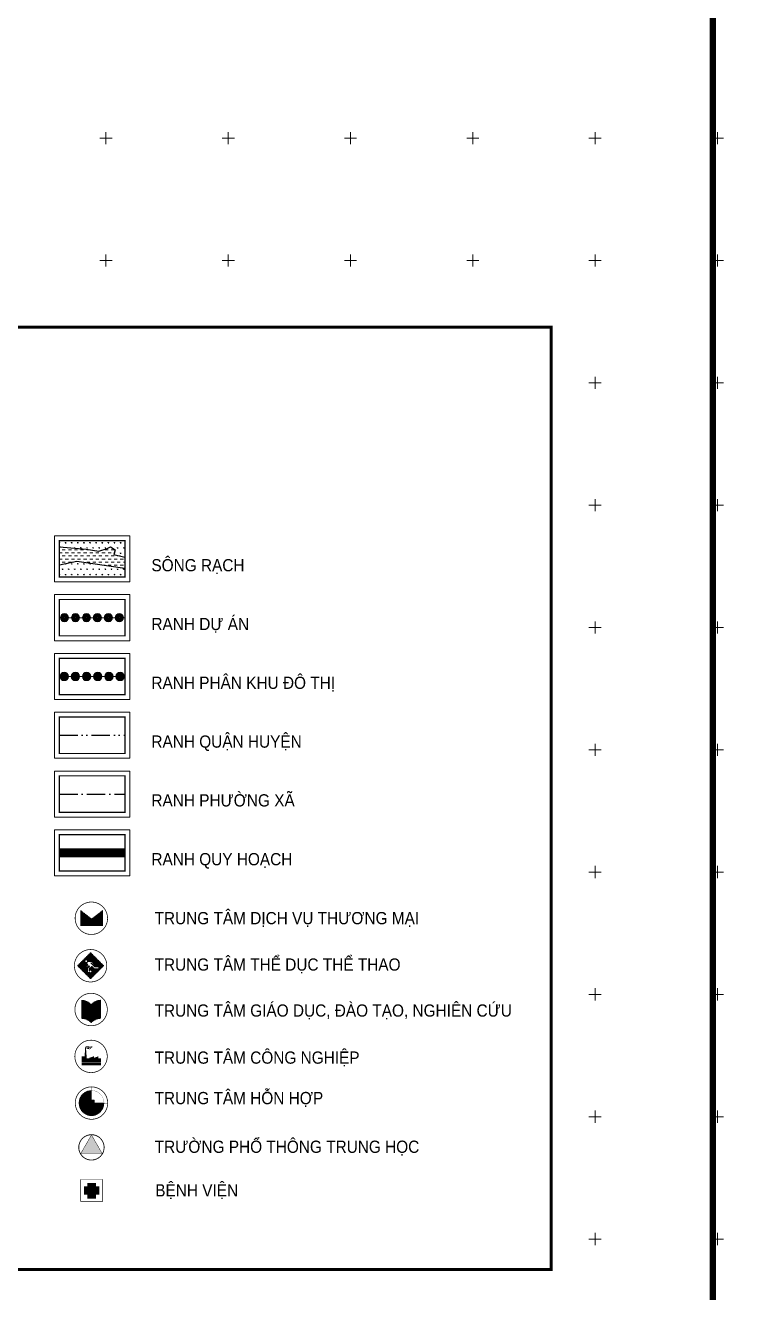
# Model space of a CAD drawing. Header units: millimetres. Extents: x 546597 to 607848, y 1180644 to 1193180.
# Drawn here: x 602668 to 603830, y 1182112 to 1184184 of the extents above; entities that cross this region are included whole.
import ezdxf

# ---------------------------------------------------------------- set-up
doc = ezdxf.new("R2010")
doc.units = ezdxf.units.MM
doc.header["$MEASUREMENT"] = 0
for name, pattern in [('ACAD_ISO10W100', [18, 12, -3, 0, -3]), ('ACAD_ISO12W100', [21, 12, -3, 0, -3, 0, -3]), ('DASHED2', [0.375, 0.25, -0.125])]:
    doc.linetypes.add(name, pattern=pattern)
doc.layers.get('0').update_dxf_attribs({"linetype": 'CONTINUOUS', "lineweight": 20})
for name, color, linetype in [('hatch CX cach ly', 70, 'CONTINUOUS'), ('ranh quan huyen', 240, 'ACAD_ISO12W100'), ('ranh xa', 241, 'ACAD_ISO10W100'), ('RANH-QH', 3, 'CONTINUOUS'), ('SONG', 150, 'CONTINUOUS')]:
    doc.layers.add(name, color=color, linetype=linetype)
for name, color, linetype, lineweight in [('hide - hatch SONG RACH', 150, 'CONTINUOUS', 5), ('KHUNG', 2, 'CONTINUOUS', 120), ('Text', 7, 'CONTINUOUS', 20), ('toa do', 2, 'CONTINUOUS', 13)]:
    doc.layers.add(name, color=color, linetype=linetype, lineweight=lineweight)
doc.styles.add('VNI-Helve', font='VHELVEN.TTF')

# ---------------------------------------------------------------- blocks, each defined once
blk = doc.blocks.new('ranhkhu')
blk.add_hatch(color=256).paths.add_polyline_path([(7.77343881491106, 0.7802597251720726, 1), (-7.773438815143891, -0.7802597251720726, 1)])
blk.add_circle((0, 0), 7.812499999999997)
blk = doc.blocks.new('r')
at = {"color": 200}
for radius in [8.382234441419131, 8.055486777262741]:
    blk.add_circle((-2.385002133701701e-13, 7.448038388648643e-12), radius, dxfattribs=at)
at = {"rotation": 183.6681840445135}
blk.add_blockref('ranhkhu', (-1.164153218269348e-10, 0), dxfattribs=at)
blk = doc.blocks.new('d')
at = {"const_width": 5}
blk.add_lwpolyline([(-0.4160838388621463, 5.110537486380367, 259.6838402754038), (-0.3373186052366964, 5.116340031626357, 0.003850836459208981)], format="xyb", close=True, dxfattribs=at)
at = {"color": 200}
for radius in [8.139247664082426, 7.812499999926036, 2.408993180046303, 2.082245515889914]:
    blk.add_circle((0, 0), radius, dxfattribs=at)
blk = doc.blocks.new('QH Ngan han_Trung tam dich vu - thuong mai')
at = {"color": 7}
blk.add_wipeout([(-0.15149406538205312, -9.502296994261286), (1.3368578249033334, -9.409006843179043), (2.7922918387628783, -9.084035716914173), (4.178970360466963, -8.53538548311289), (5.46274876268879, -7.776565731396943), (6.612016160549516, -6.826261122432129), (7.598473776514112, -5.707871309571061), (8.397831750212049, -4.448934761729902), (8.990407235414168, -3.0804506748866913), (9.361609057029483, -1.6361156689982579), (9.502296994261556, -0.15149406538225207), (9.409006843179228, 1.3368578249031202), (9.084035716914457, 2.7922918387626794), (8.535385483113146, 4.178970360466735), (7.776565731397227, 5.462748762688619), (6.826261122432442, 6.612016160549331), (5.707871309571331, 7.598473776513913), (4.448934761730172, 8.39783175021185), (3.0804506748869898, 8.990407235413983), (1.636115668998528, 9.361609057029284), (0.1514940653825505, 9.502296994261371), (-1.3368578249028644, 9.409006843179043), (-2.7922918387624094, 9.084035716914258), (-4.1789703604666215, 8.53538548311289), (-5.462748762688378, 7.776565731397142), (-6.612016160549004, 6.8262611224322995), (-7.598473776513686, 5.707871309571118), (-8.397831750211594, 4.448934761729959), (-8.990407235413755, 3.0804506748867766), (-9.361609057029028, 1.6361156689982579), (-9.502296994261087, 0.15149406538225207), (-9.409006843178759, -1.336857824903177), (-9.084035716913974, -2.792291838762651), (-8.535385483112634, -4.178970360466792), (-7.7765657313966585, -5.462748762688705), (-6.826261122431944, -6.612016160549217), (-5.707871309570834, -7.598473776513913), (-4.44893476172949, -8.397831750211822), (-3.080450674886393, -8.990407235413954), (-1.63611566899786, -9.361609057029284)], dxfattribs=at)
h = blk.add_hatch()
h.set_pattern_fill('ANSI31', color=1, scale=2, angle=315, style=0)
h.set_pattern_definition([(0, (-177.6460516247525, -160.4314797039607), (6.938893903907228e-17, 0.25), [])])
h.paths.add_polyline_path([(6.170551966709354, 4.329942073100767), (6.170551966709354, -4.195825809530504), (-6.039767268739524, -4.195825809530504), (-6.039767268739524, 4.329942073100767), (0.06539234898446011, -0.3920219264318234)])
at = {"color": 1, "const_width": 0.4}
blk.add_lwpolyline([(-8.917778885587722, -0.02146418063233568, 1), (8.755109361988616, -0.02146418063233568, 1)], format="xyb", close=True, dxfattribs=at)
at = {"color": 1, "const_width": 0.1}
blk.add_lwpolyline([(6.170551966709354, 4.329942073100767), (6.170551966709354, -4.195825809530504), (-6.039767268739524, -4.195825809530504), (-6.039767268739524, 4.329942073100767), (0.06539234898446011, -0.3920219264318234)], close=True, dxfattribs=at)
blk = doc.blocks.new('QH Ngan han_Trung tam the duc the thao')
at = {"color": 7}
blk.add_wipeout([(-0.07015930358249989, -9.48083281362895), (1.4181925867028866, -9.387542662546707), (2.8736266005624316, -9.062571536281837), (4.260305122266516, -8.513921302480554), (5.544083524488343, -7.755101550764607), (6.693350922349069, -6.804796941799793), (7.679808538313665, -5.6864071289387255), (8.479166512011602, -4.427470581097566), (9.07174199721372, -3.0589864942543556), (9.442943818829036, -1.6146514883659222), (9.58363175606111, -0.1300298847499164), (9.49034160497878, 1.358322005535456), (9.16537047871401, 2.813756019395015), (8.616720244912699, 4.200434541099071), (7.85790049319678, 5.484212943320955), (6.907595884231995, 6.6334803411816665), (5.789206071370884, 7.619937957146249), (4.530269523529725, 8.419295930844186), (3.161785436686543, 9.011871416046318), (1.7174504307980811, 9.38307323766162), (0.23282882718210374, 9.523761174893707), (-1.2555230631033112, 9.430471023811378), (-2.710957076962856, 9.105499897546594), (-4.097635598667068, 8.556849663745226), (-5.3814140008888245, 7.798029912029477), (-6.530681398749451, 6.847725303064635), (-7.517139014714132, 5.729335490203454), (-8.316496988412041, 4.470398942362294), (-8.909072473614202, 3.1019148555191123), (-9.280274295229475, 1.6575798496305936), (-9.420962232461534, 0.17295824601458776), (-9.327672081379205, -1.3153936442708414), (-9.00270095511442, -2.7708276581303153), (-8.45405072131308, -4.157506179834456), (-7.695230969597105, -5.441284582056369), (-6.744926360632391, -6.5905519799168815), (-5.6265365477712805, -7.577009595881577), (-4.367599999929936, -8.376367569579486), (-2.9991159130868397, -8.968943054781619), (-1.5547809071983067, -9.340144876396948)], dxfattribs=at)
h = blk.add_hatch()
h.set_pattern_fill('ANSI31', color=71, scale=2, angle=315, style=0)
h.set_pattern_definition([(0, (-177.3904446084807, -143.3042085949364), (6.938893903907228e-17, 0.25), [])])
h.paths.add_polyline_path([(7.218184596493302, 2.273736754432321e-13), (0, 7.218184596492847), (-7.218184596492392, 0), (0, -7.21818459649262)])
h.paths.add_polyline_path([(-0.8011067905290474, -3.364140166637071), (-0.8011067905290474, -3.480297364899798, -1), (-1.602877759742114, -3.480297364899798), (-1.602877759742114, -1.374570959693983), (-0.6705878721049885, -0.4241998635725395), (-0.9689210281121632, -0.07013893752969125), (-1.845272836555523, -0.9273375026959911, -1.04643490985901), (-2.404648728955181, -0.405564030279038), (-1.491001601353673, 0.4889028837183105), (-1.975796654523037, 0.9734080073030782), (-2.013087074138639, 1.700162374926549), (-1.453711181738981, 2.296475862761326), (0.6159781502774422, 2.296475862761326), (1.660144196303918, 1.252928917927875, -1.04976649250174), (1.119415963483334, 0.6566154300926428), (0.1555485230373961, 1.618781147428308), (0.07524501791431248, 1.532449828551762), (2.275453268354795, -0.6478165920714218), (4.065457103942208, -0.6478165920716492, -1), (4.065457103942208, -1.635459354780778), (1.958477352311093, -1.635459354780551), (0.6159781502774422, -0.3310240148607591), (-0.8011067905290474, -1.728631885736604), (-0.8011067905290474, -2.869274232265752, -6.012946789760386)], flags=16)
h.paths.add_polyline_path([(-3.187772038589173, 2.538728424554392, -1), (-1.658820738479335, 2.538728424554392, -1)], flags=16)
at = {"color": 71, "const_width": 0.4}
blk.add_lwpolyline([(-8.83644412378817, 0, 1), (8.83644412378817, 0, 1)], format="xyb", close=True, dxfattribs=at)
at = {"color": 71, "const_width": 0.1}
blk.add_lwpolyline([(0, -7.218184596492392), (7.218184596493302, 0), (0, 7.218184596492847), (-7.218184596492392, 0)], close=True, dxfattribs=at)
at = {"color": 71}
blk.add_lwpolyline([(-0.8011067905290474, -2.869274232265752), (-0.8011067905290474, -1.728631885736831), (0.6159781502774422, -0.3310240148607591), (1.958477352311093, -1.635459354780778), (4.065457103942208, -1.635459354780778, 0.9999999999999999), (4.065457103942208, -0.6478165920716492), (2.275453268354795, -0.6478165920716492), (0.07524501791431248, 1.532449828551762), (0.1555485230373961, 1.618781147428308), (1.119415963483334, 0.6566154300926428, 1.049766492501742), (1.660144196303918, 1.252928917927875), (0.6159781502774422, 2.296475862761326), (-1.453711181738981, 2.296475862761326), (-2.013087074138639, 1.700162374926549), (-1.975796654523037, 0.9734080073035329), (-1.491001601353673, 0.4889028837183105), (-2.404648728955181, -0.405564030279038, 1.04643490985901), (-1.845272836555523, -0.9273375026959911), (-0.9689210281121632, -0.07013893752991862), (-0.6705878721049885, -0.4241998635725395), (-1.602877759742114, -1.374570959694211), (-1.602877759742114, -3.480297364899798, 0.9999999999999999), (-0.8011067905290474, -3.480297364899798), (-0.8011067905290474, -3.364140166637071, 6.012946789760386)], format="xyb", close=True, dxfattribs=at)
blk.add_circle((-2.423296388534254, 2.538728424554392), 0.7644756500549192, dxfattribs=at)
blk = doc.blocks.new('QH Ngan han_Trung tam giao duc - dao tao - nghien cuu')
at = {"color": 7}
blk.add_wipeout([(-0.07015930358249989, -9.48083281362895), (1.4181925867028866, -9.387542662546707), (2.8736266005624316, -9.062571536281837), (4.260305122266516, -8.513921302480554), (5.544083524488343, -7.755101550764607), (6.693350922349069, -6.804796941799793), (7.679808538313665, -5.6864071289387255), (8.479166512011602, -4.427470581097566), (9.07174199721372, -3.0589864942543556), (9.442943818829036, -1.6146514883659222), (9.58363175606111, -0.1300298847499164), (9.49034160497878, 1.358322005535456), (9.16537047871401, 2.813756019395015), (8.616720244912699, 4.200434541099071), (7.85790049319678, 5.484212943320955), (6.907595884231995, 6.6334803411816665), (5.789206071370884, 7.619937957146249), (4.530269523529725, 8.419295930844186), (3.161785436686543, 9.011871416046318), (1.7174504307980811, 9.38307323766162), (0.23282882718210374, 9.523761174893707), (-1.2555230631033112, 9.430471023811378), (-2.710957076962856, 9.105499897546594), (-4.097635598667068, 8.556849663745226), (-5.3814140008888245, 7.798029912029477), (-6.530681398749451, 6.847725303064635), (-7.517139014714132, 5.729335490203454), (-8.316496988412041, 4.470398942362294), (-8.909072473614202, 3.1019148555191123), (-9.280274295229475, 1.6575798496305936), (-9.420962232461534, 0.17295824601458776), (-9.327672081379205, -1.3153936442708414), (-9.00270095511442, -2.7708276581303153), (-8.45405072131308, -4.157506179834456), (-7.695230969597105, -5.441284582056369), (-6.744926360632391, -6.5905519799168815), (-5.6265365477712805, -7.577009595881577), (-4.367599999929936, -8.376367569579486), (-2.9991159130868397, -8.968943054781619), (-1.5547809071983067, -9.340144876396948)], dxfattribs=at)
h = blk.add_hatch()
h.set_pattern_fill('ANSI31', color=30, scale=2, angle=315, style=0)
h.set_pattern_definition([(0, (-177.3904446084807, -115.7763110176325), (6.938893903907228e-17, 0.25), [])])
edge = h.paths.add_edge_path()
edge.add_arc((5.915722317239537, -13.18936492336633), 8.43434266247732, 94.71655422402472, 134.5382371035443, ccw=False)
edge.add_line((5.222196182949119, -4.783583719388844), (5.222196182949119, 5.195321868173323))
edge.add_arc((5.915722317240165, -3.210459335804391), 8.434342662477599, 94.7165542240288, 134.5382371035485)
edge.add_arc((-5.915722317239711, -3.210459335803136), 8.434342662476386, 45.46176289644779, 85.28344577596741)
edge.add_line((-5.22219618294821, 5.195321868173323), (-5.22219618294821, -4.783583719388844))
edge.add_arc((-5.915722317239082, -13.18936492336508), 8.434342662476109, 45.46176289645189, 85.28344577597147, ccw=False)
at = {"color": 30}
for points, const_width in [([(-8.83644412378817, 0, 1), (8.83644412378817, 0, 1)], 0.4), ([(0, -7.177512828262934, -0.1755248447035322), (5.222196182949119, -4.783583719388844), (5.222196182949119, 5.195321868173323, 0.1755248447035322), (0, 2.801392759298778, 0.1755248447035322), (-5.22219618294821, 5.195321868173323), (-5.22219618294821, -4.783583719388844, -0.1755248447035322)], 0.1)]:
    blk.add_lwpolyline(points, format="xyb", close=True, dxfattribs=dict(at, const_width=const_width))
blk.add_lwpolyline([(0, -7.177512828264298), (0, 2.801392759300143)], dxfattribs=at)
blk = doc.blocks.new('QH Ngan han_Trung tam cong nghiep')
at = {"color": 7}
blk.add_wipeout([(-0.07015930358249989, -9.48083281362895), (1.4181925867028866, -9.387542662546707), (2.8736266005624316, -9.062571536281837), (4.260305122266516, -8.513921302480554), (5.544083524488343, -7.755101550764607), (6.693350922349069, -6.804796941799793), (7.679808538313665, -5.6864071289387255), (8.479166512011602, -4.427470581097566), (9.07174199721372, -3.0589864942543556), (9.442943818829036, -1.6146514883659222), (9.58363175606111, -0.1300298847499164), (9.49034160497878, 1.358322005535456), (9.16537047871401, 2.813756019395015), (8.616720244912699, 4.200434541099071), (7.85790049319678, 5.484212943320955), (6.907595884231995, 6.6334803411816665), (5.789206071370884, 7.619937957146249), (4.530269523529725, 8.419295930844186), (3.161785436686543, 9.011871416046318), (1.7174504307980811, 9.38307323766162), (0.23282882718210374, 9.523761174893707), (-1.2555230631033112, 9.430471023811378), (-2.710957076962856, 9.105499897546594), (-4.097635598667068, 8.556849663745226), (-5.3814140008888245, 7.798029912029477), (-6.530681398749451, 6.847725303064635), (-7.517139014714132, 5.729335490203454), (-8.316496988412041, 4.470398942362294), (-8.909072473614202, 3.1019148555191123), (-9.280274295229475, 1.6575798496305936), (-9.420962232461534, 0.17295824601458776), (-9.327672081379205, -1.3153936442708414), (-9.00270095511442, -2.7708276581303153), (-8.45405072131308, -4.157506179834456), (-7.695230969597105, -5.441284582056369), (-6.744926360632391, -6.5905519799168815), (-5.6265365477712805, -7.577009595881577), (-4.367599999929936, -8.376367569579486), (-2.9991159130868397, -8.968943054781619), (-1.5547809071983067, -9.340144876396948)], dxfattribs=at)
h = blk.add_hatch()
h.set_pattern_fill('ANSI31', color=192, scale=2, angle=315, style=0)
h.set_pattern_definition([(0, (-184.8904446084807, -64.52537076497288), (6.938893903907228e-17, 0.25), [])])
h.paths.add_polyline_path([(5.253403725532735, -3.153016642158036), (-5.096931172293807, -3.153016642158036), (-5.096931172293807, -0.2345012638138542), (-3.415779520953947, -0.2345012638138542), (-3.150334475531963, 4.482290869722192), (-2.855395334176137, 4.482290869722192), (-2.412987531134604, -1.118900343700034), (-1.174243682835368, -1.118900343700034), (1.449317317834357, -0.0659306771701722), (1.445165259712667, -1.118900343700034), (3.892761428632184, -0.07815952791384007), (3.896685311482543, -1.118900343700034), (5.253403725532735, -1.118900343700034)])
h.paths.add_polyline_path([(-5.092955864231953, -4.154077305290684), (-5.092955864231953, -4.649799069972232), (5.253403725532735, -4.649799069972232), (5.253403725532735, -4.154077305290684)])
h.paths.add_polyline_path([(-5.092955864231953, -3.548193993125324), (-5.092955864231953, -3.878675169579537), (5.253403725532735, -3.878675169579537), (5.253403725532735, -3.548193993125324)])
h.paths.add_polyline_path([(0.5687121550854499, 5.473995500446108), (0.7199174102233883, 5.171385512830284), (0.5196057926996218, 5.071295725730351), (0.2079222694083001, 4.853262770599258), (-0.2739513210581208, 4.742134915115003), (-1.123370464544678, 4.836452059546446), (-1.670625468265825, 5.037938357526173), (-1.957278171335929, 5.104045114134578), (-2.152039404703828, 5.084582153423526), (-2.392687445473712, 5.018994569773895), (-2.637892630959868, 4.885334820034359), (-2.820385440444625, 4.739438103705652), (-3.104153454693915, 4.945676891059065), (-2.825905715741101, 5.168126375801194), (-2.519834279198221, 5.334963922607585), (-2.213761646759849, 5.418382696010667), (-1.935513907807035, 5.446188664978536), (-1.573792684293949, 5.362769891575226), (-1.045123295768462, 5.168126375801194), (-0.2938547593630574, 5.084707602397884), (0.06786646414911957, 5.168126375801194), (0.3461142031019335, 5.362769891575226)])
h.paths.add_polyline_path([(-0.3050782053642251, 4.313120854166982), (-0.2497085918566881, 4.117848976870164), (-0.3789681245852989, 4.081197255851976), (-0.5870469208539362, 3.987443267666549), (-0.8835276006539061, 3.975705840824276), (-1.373760420330655, 4.126101586544564), (-1.673898515859037, 4.305956082920602), (-1.631575320107913, 4.28737267557176), (-1.748564992646607, 4.297633507395631), (-1.897753716479201, 4.285823320386498), (-2.057225688869948, 4.234391090898498), (-2.181092425479619, 4.168746263170078), (-2.325366579200818, 4.321998046073304), (-2.136506319498949, 4.422087057475437), (-1.937449290663608, 4.48628609279649), (-1.747700870991139, 4.501307096150413), (-1.58056231214141, 4.486647847975746), (-1.290617364434183, 4.312901484806616), (-0.8570310769573553, 4.17988400735112), (-0.6344761240261505, 4.188694775325075), (-0.4487189368173858, 4.272391324166847)])
at = {"color": 192, "const_width": 0.4}
blk.add_lwpolyline([(-8.83644412378817, 0, 1), (8.83644412378817, 0, 1)], format="xyb", close=True, dxfattribs=at)
at = {"color": 192, "const_width": 0.1}
for points in [[(5.253403725532735, -3.153016642158036), (-5.096931172293807, -3.153016642158036), (-5.096931172293807, -0.2345012638138542), (-3.415779520953947, -0.2345012638138542), (-3.150334475531963, 4.482290869722192), (-2.855395334176137, 4.482290869722192), (-2.412987531134604, -1.118900343700034), (-1.174243682835368, -1.118900343700034), (-1.174243682835368, -1.118900343700034), (1.449317317834357, -0.0659306771701722), (1.445165259712667, -1.118900343700034), (3.892761428632184, -0.07815952791384007), (3.896685311482543, -1.118900343700034), (5.253403725532735, -1.118900343700034)], [(-5.092955864231953, -3.548193993125324), (-5.092955864231953, -3.878675169579537), (5.253403725532735, -3.878675169579537), (5.253403725532735, -3.548193993125324)], [(-5.092955864231953, -4.154077305290684), (-5.092955864231953, -4.649799069972232), (5.253403725532735, -4.649799069972232), (5.253403725532735, -4.154077305290684)]]:
    blk.add_lwpolyline(points, close=True, dxfattribs=at)
for points in [[(-2.820385440444625, 4.739438103705652), (-3.104153454693915, 4.945676891059065), (-2.825905715741101, 5.168126375801194), (-2.519834279198221, 5.334963922607585), (-2.213761646759849, 5.418382696010667), (-1.935513907807035, 5.446188664978536), (-1.573792684293949, 5.362769891575226), (-1.045123295768462, 5.168126375801194), (-0.2938547593630574, 5.084707602397884), (0.06786646414911957, 5.168126375801194), (0.3461142031019335, 5.362769891575226), (0.5687121550854499, 5.473995500446108)], [(-2.820385440444625, 4.739438103705652), (-2.637892630959868, 4.885334820034359), (-2.392687445473712, 5.018994569773895), (-2.152039404703828, 5.084582153423526), (-1.957278171335929, 5.104045114134578), (-1.670625468265825, 5.037938357526173), (-1.123370464544678, 4.836452059546446), (-0.2739513210581208, 4.742134915115003), (0.2079222694083001, 4.853262770599258), (0.5196057926996218, 5.071295725730351), (0.7199174102233883, 5.171385512830284)], [(-2.181092425479619, 4.168746263170078), (-2.325366579200818, 4.321998046073304), (-2.136506319498949, 4.422087057475437), (-1.937449290663608, 4.48628609279649), (-1.747700870991139, 4.501307096150413), (-1.58056231214141, 4.486647847975746), (-1.58056231214141, 4.486647847975746), (-1.290617364434183, 4.312901484806616), (-0.8570310769573553, 4.17988400735112), (-0.6344761240261505, 4.188694775325075), (-0.4487189368173858, 4.272391324166847), (-0.3050782053642251, 4.313120854166982)], [(-2.181092425479619, 4.168746263170078), (-2.057225688869948, 4.234391090898498), (-1.897753716479201, 4.285823320386498), (-1.748564992646607, 4.297633507395631), (-1.631575320107913, 4.28737267557176), (-1.673898515859037, 4.305956082920602), (-1.373760420330655, 4.126101586544564), (-0.8835276006539061, 3.975705840824276), (-0.5870469208539362, 3.987443267666549), (-0.3789681245852989, 4.081197255851976), (-0.2497085918566881, 4.117848976870164)], [(-0.3050782053642251, 4.313120854166982), (-0.2497085918566881, 4.117848976870164)], [(0.5687121550854499, 5.473995500446108), (0.7199174102233883, 5.171385512830284)]]:
    blk.add_lwpolyline(points, dxfattribs=at)
blk = doc.blocks.new('QH Ngan han_Trung tam hon hop')
at = {"color": 7}
blk.add_wipeout([(-0.07015930362069867, -9.480832813628496), (1.4181925866646878, -9.387542662546252), (2.873626600524233, -9.062571536281382), (4.260305122228317, -8.5139213024801), (5.544083524450144, -7.755101550764152), (6.69335092231087, -6.804796941799339), (7.679808538275466, -5.686407128938271), (8.479166511973403, -4.427470581097111), (9.071741997175522, -3.058986494253901), (9.442943818790837, -1.6146514883654675), (9.58363175602291, -0.13002988474946164), (9.490341604940582, 1.3583220055359106), (9.165370478675811, 2.81375601939547), (8.6167202448745, 4.200434541099526), (7.857900493158581, 5.48421294332141), (6.907595884193796, 6.633480341182121), (5.789206071332686, 7.619937957146703), (4.530269523491526, 8.41929593084464), (3.161785436648344, 9.011871416046773), (1.7174504307598824, 9.383073237662074), (0.23282882714390496, 9.523761174894162), (-1.25552306314151, 9.430471023811833), (-2.710957077001055, 9.105499897547048), (-4.097635598705267, 8.55684966374568), (-5.381414000927023, 7.798029912029932), (-6.5306813987876495, 6.84772530306509), (-7.517139014752331, 5.729335490203908), (-8.31649698845024, 4.470398942362749), (-8.909072473652401, 3.101914855519567), (-9.280274295267674, 1.6575798496310483), (-9.420962232499733, 0.1729582460150425), (-9.327672081417404, -1.3153936442703866), (-9.00270095515262, -2.7708276581298605), (-8.45405072135128, -4.157506179834002), (-7.695230969635304, -5.441284582055914), (-6.74492636067059, -6.590551979916427), (-5.626536547809479, -7.5770095958811226), (-4.367599999968135, -8.376367569579031), (-2.9991159131250384, -8.968943054781164), (-1.5547809072365055, -9.340144876396494)], dxfattribs=at)
h = blk.add_hatch()
h.set_pattern_fill('ANSI31', color=1, scale=2.000000000084784, angle=315, style=0)
h.set_pattern_definition([(0, (-177.6537315739461, -48.70096827505238), (6.938893904201381e-17, 0.250000000010598), [])])
h.paths.add_polyline_path([(-1.502518526589483, 1.574437774110507), (-3.819877747446298e-11, 1.574437774110507), (-3.819877747446299e-11, 6.836444124094214, 0.4142135623697832), (-6.836444124054651, 4.547473508864641e-13, 1), (6.836444124132868, 4.547473508864641e-13), (1.507085670024935, 4.547473508864641e-13), (1.507085670024935, -1.497155650108233), (-1.502518526589483, -1.497155650108233)])
at = {"color": 1, "const_width": 0.4000000000169567}
blk.add_lwpolyline([(-8.836444124198351, 4.547473508864641e-13, 1), (8.836444124198351, 4.547473508864641e-13, 1)], format="xyb", close=True, dxfattribs=at)
at = {"color": 1}
for points, const_width in [([(-3.819877747446299e-11, 8.836444123927773), (-3.819877747446299e-11, 4.547473508864641e-13)], 0.1000000000042392), ([(0.00228357171818061, 1.574437774110507), (0.00228357171818061, -1.52776041260298)], 3.000000000127175), ([(-3.819877747446299e-11, 4.547473508864641e-13), (8.836444124198351, 4.547473508864641e-13)], 0.1000000000042392)]:
    blk.add_lwpolyline(points, dxfattribs=dict(at, const_width=const_width))
at = {"color": 1, "const_width": 0.1000000000042392}
blk.add_lwpolyline([(-6.836444124054651, 4.547473508864641e-13, 1), (6.836444124132868, 4.547473508864641e-13, 1), (-6.836444124054651, 4.547473508864641e-13, 1)], format="xyb", dxfattribs=at)
at = {"color": 1}
blk.add_lwpolyline([(-1.502518526589483, 1.574437774110507), (-1.502518526589483, -1.497155650108233), (1.507085670024935, -1.497155650108233), (1.507085670024935, 1.574437774110507)], close=True, dxfattribs=at)
blk = doc.blocks.new('KH_Truong PTTH')
at = {"color": 7}
blk.add_wipeout([(-0.05511974602884351, -3.4573248509129826), (0.4864036330335608, -3.423382072879747), (1.0159501403695756, -3.305144266658452), (1.5204805835045434, -3.1055228394471186), (1.9875717484878521, -2.8294331332891716), (2.405722300650936, -2.4836733930394885), (2.7646359856374616, -2.0767573710136986), (3.0554751573567174, -1.6187046901511195), (3.2710783901612004, -1.1207941276440394), (3.406136816913154, -0.5952858940119654), (3.4573248509127126, -0.055119746028616134), (3.4233820728794484, 0.4864036330337882), (3.305144266658182, 1.015950140369803), (3.1055228394468486, 1.5204805835047708), (2.8294331332889087, 1.9875717484880866), (2.4836733930392327, 2.4057223006511634), (2.0767573710134286, 2.764635985637689), (1.6187046901508495, 3.0554751573569376), (1.1207941276437765, 3.2710783901614278), (0.5952858940116954, 3.4061368169133814), (0.05511974602836034, 3.45732485091294), (-0.4864036330340582, 3.423382072879683), (-1.015950140370066, 3.3051442666584094), (-1.5204805835050905, 3.1055228394470547), (-1.9875717484883708, 2.8294331332891716), (-2.405722300651412, 2.4836733930394814), (-2.764635985637966, 2.0767573710136418), (-3.0554751573572148, 1.6187046901510627), (-3.271078390161712, 1.1207941276439968), (-3.4061368169136585, 0.5952858940119015), (-3.45732485091321, 0.05511974602855929), (-3.423382072879946, -0.48640363303386636), (-3.3051442666586794, -1.0159501403698599), (-3.1055228394473247, -1.520480583504856), (-2.8294331332893705, -1.987571748488186), (-2.483673393039716, -2.405722300651192), (-2.076757371013912, -2.764635985637753), (-1.6187046901512687, -3.0554751573570016), (-1.1207941276442313, -3.2710783901614917), (-0.5952858940121217, -3.4061368169134454)], dxfattribs=at)
blk.add_hatch(color=7).paths.add_polyline_path([(0.004966647168657801, 2.896614753180074), (-2.508932171958804, -1.457585726636012), (2.51886546629612, -1.457585726636012)])
at = {"color": 7, "const_width": 0.2}
blk.add_lwpolyline([(1.649816274980367, -2.45880564638901, 162.2123462283649), (1.588689849537332, -2.498736382631137, 0.006164758868552308)], format="xyb", close=True, dxfattribs=at)
at = {"color": 7, "const_width": 0.1}
blk.add_lwpolyline([(-2.508932171958804, -1.457585726636012), (2.51886546629612, -1.457585726636012), (0.004966647168657801, 2.896614753180074)], close=True, dxfattribs=at)
blk = doc.blocks.new('KH_Phong kham da khoa - Tram y te')
at = {"color": 7}
blk.add_wipeout([(-3.841318670779401, -3.841318670779856), (-3.841318670779401, 3.841318670779742), (3.841318670779856, 3.841318670779742), (3.841318670779856, -3.841318670779856)], dxfattribs=at)
blk.add_hatch(color=22).paths.add_polyline_path([(-1.234729274054189, 2.226984388650976), (-1.234729274054189, 1.222239210508974), (-2.269954400775532, 1.222239210508974), (-2.269954400775532, -1.200969481875518), (-1.234729274054189, -1.200969481875518), (-1.234729274054189, -2.383022259301924), (1.220234724976763, -2.383022259301924), (1.220234724976763, -1.230520143985132), (2.255461212905175, -1.230520143985132), (2.255461212905175, 1.222239210508974), (1.220234724976763, 1.222239210508974), (1.220234724976763, 2.226984388650976)])
at = {"color": 22, "const_width": 0.2}
for points in [[(-3.386007499534571, 3.386007499534912), (-3.386007499534571, -3.386007499535026), (3.386007499535481, -3.386007499535026), (3.386007499535481, 3.386007499534912)], [(-1.234729274054189, 2.226984388650976), (-1.234729274054189, 1.222239210508974), (-2.269954400775532, 1.222239210508974), (-2.269954400775532, -1.200969481875518), (-1.234729274054189, -1.200969481875518), (-1.234729274054189, -2.383022259301924), (1.220234724976763, -2.383022259301924), (1.220234724976763, -1.230520143985132), (2.255461212905175, -1.230520143985132), (2.255461212905175, 1.222239210508974), (1.220234724976763, 1.222239210508974), (1.220234724976763, 2.226984388650976)]]:
    blk.add_lwpolyline(points, close=True, dxfattribs=at)
blk = doc.blocks.new('CROSS')
for p, q in [((-5, 0), (5, 0)), ((0, -5), (0, 5))]:
    blk.add_line(p, q)

msp = doc.modelspace()

# ---------------------------------------------------------------- hatches: boundary and pattern name
at = {"layer": 'hatch CX cach ly'}
h = msp.add_hatch(dxfattribs=at)
h.set_pattern_fill('M-SWAMP', color=256, scale=10, style=0)
h.set_pattern_definition([(0, (651998.4742604507, 1186516.907062124), (5, 8.660254029999999), [1.25, -8.75]), (90, (651999.0992604507, 1186516.907062124), (-4.999999999999999, 8.660254029999999), [0.625, -16.69550806]), (90, (651999.2555104507, 1186516.907062124), (-4.999999999999999, 8.660254029999999), [0.5, -16.82050806]), (90, (651998.9430104507, 1186516.907062124), (-4.999999999999999, 8.660254029999999), [0.5, -16.82050806]), (59.99999999999999, (651999.4117604507, 1186516.907062124), (-4.99999999320656, 8.660254033922195), [0.4, -9.6]), (120, (651998.7867604507, 1186516.907062124), (-9.999999993206561, 3.922195346284241e-09), [0.3999999999999999, -9.599999999999996])])
h.paths.add_polyline_path([(602807.3029430001, 1183331.845258076), (602814.882716863, 1183326.725179648), (602812.8348980333, 1183319.561832712), (602830.8670805064, 1183315.056163695), (602830.8670805064, 1183296.623881353), (602752.1327427259, 1183308.03753024), (602723.8073965068, 1183301.748132794), (602723.8073965068, 1183282.363867572), (602831.130168342, 1183282.363867572), (602831.130168342, 1183341.947291887), (602723.8073965069, 1183341.947291887), (602723.8073965069, 1183332.050061213), (602767.7544418504, 1183328.158801607), (602788.4459446096, 1183324.881951413), (602802.176285444, 1183328.978014156)])
at = {"layer": 'hide - hatch SONG RACH'}
h = msp.add_hatch(dxfattribs=at)
h.set_pattern_fill('DASH', color=256, scale=40, style=0)
h.set_pattern_definition([(0, (601998.4742604507, 1186516.907062124), (5, 5), [5, -5])])
h.paths.add_polyline_path([(602723.8073965068, 1183332.050061213), (602767.7544418508, 1183328.158801608), (602788.4459446096, 1183324.881951413), (602802.1762854438, 1183328.978014156), (602807.3029430001, 1183331.845258076), (602814.882716863, 1183326.725179648), (602812.8348980333, 1183319.561832712), (602830.8670805063, 1183315.056163695), (602830.8670805063, 1183296.623881353), (602752.1327427258, 1183308.03753024), (602723.8073965068, 1183301.748132794)])

# ---------------------------------------------------------------- linework, layer by layer
at = {"layer": 'KHUNG', "const_width": 10}
msp.add_lwpolyline([(607842.6121475091, 1188405.401231449), (603792.6121475091, 1188405.401231449), (603792.6121475091, 1180648.500835209), (607842.6121475091, 1180648.500835209)], close=True, dxfattribs=at)
at = {"layer": 'ranh quan huyen', "ltscale": 2.5}
msp.add_line((602723.8073965068, 1183023.766103775), (602831.130168342, 1183023.766103775), dxfattribs=at)
at = {"layer": 'ranh xa', "ltscale": 2.5}
msp.add_line((602723.8073965068, 1182927.636278457), (602831.130168342, 1182927.636278457), dxfattribs=at)
at = {"layer": 'RANH-QH', "color": 1, "linetype": 'DASHED2', "ltscale": 150, "const_width": 15, "flags": 128}
msp.add_lwpolyline([(602723.8073965068, 1182831.506453138), (602831.130168342, 1182831.506453138)], dxfattribs=at)
at = {"layer": 'SONG'}
msp.add_lwpolyline([(602723.8073965068, 1183332.050061213), (602767.7544418508, 1183328.158801608), (602788.4459446096, 1183324.881951413), (602802.1762854438, 1183328.978014156), (602807.3029430001, 1183331.845258076), (602814.882716863, 1183326.725179648), (602812.8348980333, 1183319.561832712), (602830.8670805063, 1183315.056163695), (602830.8670805063, 1183296.623881353), (602752.1327427258, 1183308.03753024), (602723.8073965068, 1183301.748132794)], close=True, dxfattribs=at)
at = {"layer": 'Text'}
for p, q in [((602723.8073965068, 1183216.025754411), (602831.130168342, 1183216.025754411)), ((602723.8073965068, 1183119.895929093), (602831.130168342, 1183119.895929093))]:
    msp.add_line(p, q, dxfattribs=at)
at = {"layer": 'Text', "color": 7}
for points in [[(602715.9430765067, 1183349.811611887), (602715.9430765067, 1183274.499547572), (602838.994488342, 1183274.499547572), (602838.994488342, 1183349.811611887)], [(602723.8073965068, 1183341.947291887), (602723.8073965068, 1183282.363867572), (602831.130168342, 1183282.363867572), (602831.130168342, 1183341.947291887)], [(602715.9430765067, 1183253.681786569), (602715.9430765067, 1183178.369722254), (602838.994488342, 1183178.369722254), (602838.994488342, 1183253.681786569)], [(602723.8073965068, 1183245.817466568), (602723.8073965068, 1183186.234042254), (602831.130168342, 1183186.234042254), (602831.130168342, 1183245.817466568)], [(602715.9430765067, 1183157.55196125), (602715.9430765067, 1183082.239896936), (602838.994488342, 1183082.239896936), (602838.994488342, 1183157.55196125)], [(602723.8073965068, 1183149.68764125), (602723.8073965068, 1183090.104216936), (602831.130168342, 1183090.104216936), (602831.130168342, 1183149.68764125)], [(602715.9430765067, 1183061.422135932), (602715.9430765067, 1182986.110071617), (602838.994488342, 1182986.110071617), (602838.994488342, 1183061.422135932)], [(602723.8073965068, 1183053.557815932), (602723.8073965068, 1182993.974391618), (602831.130168342, 1182993.974391618), (602831.130168342, 1183053.557815932)], [(602715.9430765067, 1182965.292310614), (602715.9430765067, 1182889.980246299), (602838.994488342, 1182889.980246299), (602838.994488342, 1182965.292310614)], [(602723.8073965068, 1182957.427990614), (602723.8073965068, 1182897.844566299), (602831.130168342, 1182897.844566299), (602831.130168342, 1182957.427990614)], [(602715.9430765067, 1182869.162485296), (602715.9430765067, 1182793.850420981), (602838.994488342, 1182793.850420981), (602838.994488342, 1182869.162485296)], [(602723.8073965068, 1182861.298165296), (602723.8073965068, 1182801.714740981), (602831.130168342, 1182801.714740981), (602831.130168342, 1182861.298165296)]]:
    msp.add_lwpolyline(points, close=True, dxfattribs=at)
at = {"layer": 'Text', "color": 7, "const_width": 1.966080000018119}
for points in [[(602723.8073965068, 1183341.947291887), (602723.8073965068, 1183282.363867572), (602831.130168342, 1183282.363867572), (602831.130168342, 1183341.947291887)], [(602723.8073965068, 1183245.817466568), (602723.8073965068, 1183186.234042254), (602831.130168342, 1183186.234042254), (602831.130168342, 1183245.817466568)], [(602723.8073965068, 1183149.68764125), (602723.8073965068, 1183090.104216936), (602831.130168342, 1183090.104216936), (602831.130168342, 1183149.68764125)], [(602723.8073965068, 1183053.557815932), (602723.8073965068, 1182993.974391618), (602831.130168342, 1182993.974391618), (602831.130168342, 1183053.557815932)], [(602723.8073965068, 1182957.427990614), (602723.8073965068, 1182897.844566299), (602831.130168342, 1182897.844566299), (602831.130168342, 1182957.427990614)], [(602723.8073965068, 1182861.298165296), (602723.8073965068, 1182801.714740981), (602831.130168342, 1182801.714740981), (602831.130168342, 1182861.298165296)]]:
    msp.add_lwpolyline(points, close=True, dxfattribs=at)

# ---------------------------------------------------------------- block references
for name, p, xscale, yscale, zscale in [('QH Ngan han_Trung tam dich vu - thuong mai', (602776.3381810104, 1182724.657228419), 3, 3, 3), ('QH Ngan han_Trung tam the duc the thao', (602774.8333633686, 1182646.958723138), 3, 3, 3), ('QH Ngan han_Trung tam giao duc - dao tao - nghien cuu', (602775.6759233143, 1182575.347195381), 3, 3, 3), ('QH Ngan han_Trung tam cong nghiep', (602775.5934012239, 1182498.733426793), 3, 3, 3), ('QH Ngan han_Trung tam hon hop', (602776.3064418702, 1182422.403558023), 3, 3, 3), ('KH_Truong PTTH', (602776.2475316201, 1182349.977775712), 7, 7, 7), ('KH_Phong kham da khoa - Tram y te', (602776.5230934732, 1182279.521541603), 5.293600591772702, 5.293600591772702, 5.293600591772702)]:
    msp.add_blockref(name, p, dxfattribs=dict(xscale=xscale, yscale=yscale, zscale=zscale))
at = {"layer": 'Text'}
for name, p, xscale, yscale, zscale, rotation in [('d', (602732.0692611024, 1183216.025754411), 0.8191999999808135, 0.8191999999808135, 0.8191999999808135, 131.770125352448), ('d', (602750.0507447872, 1183216.025754411), 0.8191999999808135, 0.8191999999808135, 0.8191999999808135, 131.770125352448), ('d', (602768.0322284721, 1183216.025754411), 0.8191999999808135, 0.8191999999808135, 0.8191999999808135, 131.770125352448), ('d', (602786.0137121569, 1183216.025754411), 0.8191999999808135, 0.8191999999808135, 0.8191999999808135, 131.770125352448), ('d', (602803.9951958418, 1183216.025754411), 0.8191999999808135, 0.8191999999808135, 0.8191999999808135, 131.770125352448), ('d', (602821.9766795266, 1183216.025754411), 0.8191999999808135, 0.8191999999808135, 0.8191999999808135, 131.770125352448), ('r', (602731.794075944, 1183119.895929093), 0.8191999999777189, 0.8191999999777189, 0.8191999999777189, 79.25212297745192), ('r', (602750.0484792506, 1183119.895929093), 0.8191999999777189, 0.8191999999777189, 0.8191999999777189, 79.25212297745192), ('r', (602768.3028825573, 1183119.895929093), 0.8191999999777189, 0.8191999999777189, 0.8191999999777189, 79.25212297745192), ('r', (602786.5572858639, 1183119.895929093), 0.8191999999777189, 0.8191999999777189, 0.8191999999777189, 79.25212297745192), ('r', (602804.8116891705, 1183119.895929093), 0.8191999999777189, 0.8191999999777189, 0.8191999999777189, 79.25212297745192), ('r', (602823.0660924772, 1183119.895929093), 0.8191999999777189, 0.8191999999777189, 0.8191999999777189, 79.25212297745192)]:
    msp.add_blockref(name, p, dxfattribs=dict(at, xscale=xscale, yscale=yscale, zscale=zscale, rotation=rotation))
at = {"layer": 'toa do', "xscale": 2, "yscale": 2, "zscale": 2}
for p in [(602799.9750049425, 1184000.013275092), (602799.9750049425, 1184000.013275092), (602999.974165775, 1184000.013275092), (602999.974165775, 1184000.013275092), (603199.9733266075, 1184000.013275092), (603199.9733266075, 1184000.013275092), (603399.97248744, 1184000.013275092), (603399.97248744, 1184000.013275092), (603599.9716482725, 1184000.013275092), (603599.9716482725, 1184000.013275092), (603799.970809105, 1184000.013275092), (603799.970809105, 1184000.013275092), (602799.9750049425, 1183800.014310559), (602799.9750049425, 1183800.014310559), (602999.974165775, 1183800.014310559), (602999.974165775, 1183800.014310559), (603199.9733266075, 1183800.014310559), (603199.9733266075, 1183800.014310559), (603399.97248744, 1183800.014310559), (603399.97248744, 1183800.014310559), (603599.9716482725, 1183800.014310559), (603599.9716482725, 1183800.014310559), (603799.970809105, 1183800.014310559), (603799.970809105, 1183800.014310559), (603599.9716482725, 1183600.015346026), (603599.9716482725, 1183600.015346026), (603799.970809105, 1183600.015346026), (603799.970809105, 1183600.015346026), (603599.9716482725, 1183400.016381493), (603599.9716482725, 1183400.016381493), (603799.970809105, 1183400.016381493), (603799.970809105, 1183400.016381493), (603599.9716482725, 1183200.01741696), (603599.9716482725, 1183200.01741696), (603799.970809105, 1183200.01741696), (603799.970809105, 1183200.01741696), (603599.9716482725, 1183000.018452426), (603599.9716482725, 1183000.018452426), (603799.970809105, 1183000.018452426), (603799.970809105, 1183000.018452426), (603599.9716482725, 1182800.019487893), (603599.9716482725, 1182800.019487893), (603799.970809105, 1182800.019487893), (603799.970809105, 1182800.019487893), (603599.9716482725, 1182600.02052336), (603599.9716482725, 1182600.02052336), (603799.970809105, 1182600.02052336), (603799.970809105, 1182600.02052336), (603599.9716482725, 1182400.021558827), (603599.9716482725, 1182400.021558827), (603799.970809105, 1182400.021558827), (603799.970809105, 1182400.021558827), (603599.9716482725, 1182200.022594294), (603599.9716482725, 1182200.022594294), (603799.970809105, 1182200.022594294), (603799.970809105, 1182200.022594294)]:
    msp.add_blockref('CROSS', p, dxfattribs=at)

# ---------------------------------------------------------------- texts
at = {"layer": 'Text', "style": 'VNI-Helve', "width": 0.9}
for s, p in [('SOÂNG RAÏCH', (602874.305450914, 1183291.818971634)), ('RANH DÖÏ AÙN', (602874.305450914, 1183195.689146316)), ('RANH PHAÂN KHU ÑOÂ THÒ', (602874.305450914, 1183099.559320998)), ('RANH QUAÄN HUYEÄN', (602874.305450914, 1183003.429495679)), ('RANH PHÖÔØNG XAÕ', (602874.305450914, 1182907.299670361)), ('RANH QUY HOAÏCH', (602874.305450914, 1182811.169845043)), ('TRUNG TAÂM DÒCH VUÏ THÖÔNG MAÏI', (602879.484262813, 1182714.750611407)), ('TRUNG TAÂM THEÅ DUÏC THEÅ THAO', (602879.484262813, 1182638.920135562)), ('TRUNG TAÂM GIAÙO DUÏC, ÑAØO TAÏO, NGHIEÂN CÖÙU', (602879.484262813, 1182563.711691101)), ('TRUNG TAÂM COÂNG NGHIEÄP', (602879.484262813, 1182486.755303366)), ('TRUNG TAÂM HOÃN HÔÏP', (602879.484262813, 1182420.593866548)), ('TRÖÔØNG PHOÅ THOÂNG TRUNG HOÏC', (602879.6819104602, 1182341.013085915)), ('BEÄNH VIEÄN', (602880.5995791766, 1182269.785270399))]:
    msp.add_text(s, height=20, dxfattribs=at).set_placement(p)

# ---------------------------------------------------------------- next in the draw order: linework, layer by layer
at = {"layer": 'KHUNG'}
msp.add_lwpolyline([(599742.6121475091, 1188405.401231449), (603792.6121475091, 1188405.401231449), (603792.6121475091, 1180648.500835209), (599742.6121475091, 1180648.500835209)], close=True, dxfattribs=at)
at = {"layer": 'Text', "color": 1, "const_width": 4.666666666666667}
msp.add_lwpolyline([(601984.1847565622, 1183690.884782879), (603528.1590183052, 1183690.884782879), (603528.1590183052, 1182150.196012127), (601729.3459108017, 1182150.196012127), (601729.3459108017, 1183690.884782879), (601778.2574516471, 1183690.884782879)], dxfattribs=at)

doc.saveas('drawing.dxf')
